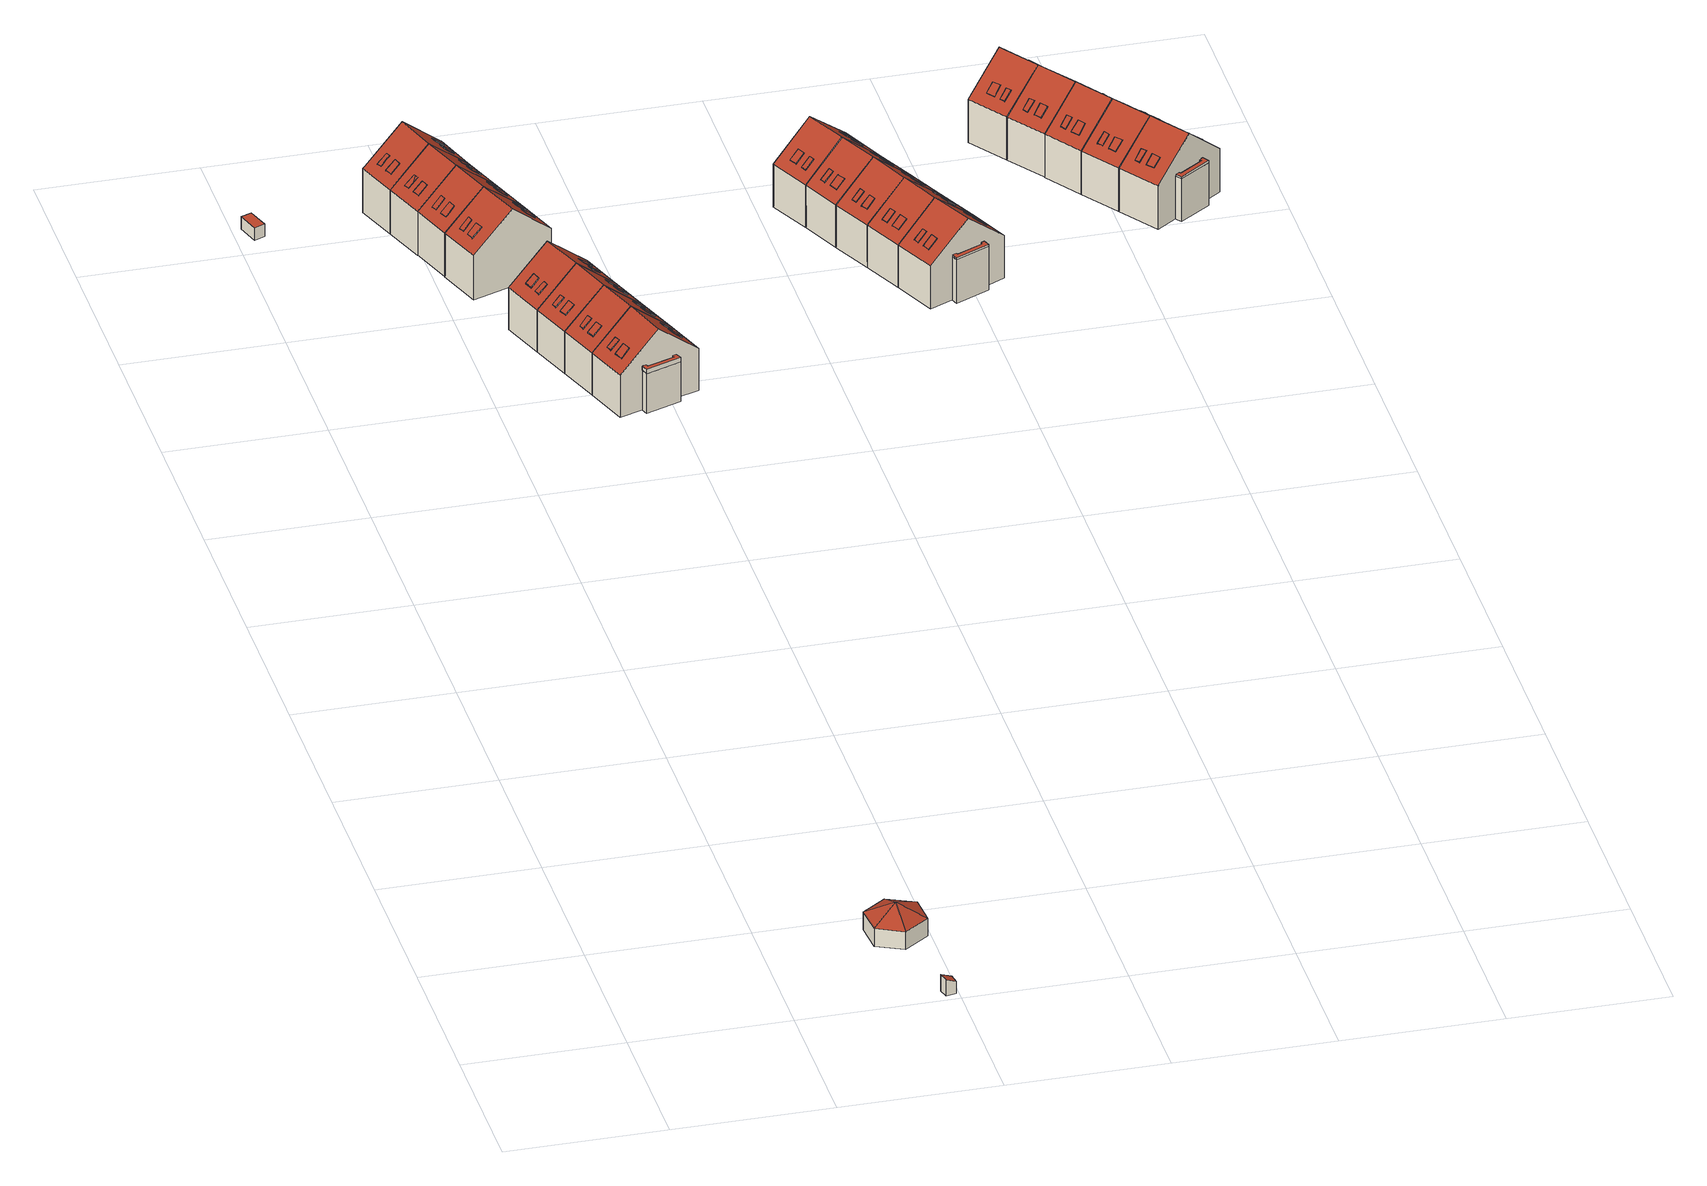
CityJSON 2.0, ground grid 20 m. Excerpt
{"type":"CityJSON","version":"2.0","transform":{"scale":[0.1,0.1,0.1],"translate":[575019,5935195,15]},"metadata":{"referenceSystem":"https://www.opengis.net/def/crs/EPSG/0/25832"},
"CityObjects":{
"building1":{"type":"Building","attributes":{"Grundfläche 2D":"1.853197","Grundhöhe NN":"16.236"},"geometry":[{"type":"Solid","lod":"3","boundaries":[[[[0,1,2,3]],[[4,5,3,2]],[[5,6,0,3]],[[6,7,1,0]],[[7,4,2,1]],[[7,6,5,4]]]],"semantics":{"surfaces":[{"type":"RoofSurface"},{"type":"WallSurface"},{"type":"GroundSurface"}],"values":[[0,1,1,1,1,2]]}}]},
"building2":{"type":"Building","attributes":{"Grundfläche 2D":"37.844449","Grundhöhe NN":"16.343"},"geometry":[{"type":"Solid","lod":"3","boundaries":[[[[8,9,10]],[[8,11,9]],[[8,10,12]],[[8,12,13]],[[8,13,14]],[[8,14,11]],[[15,16,10,9]],[[16,17,12,10]],[[17,18,13,12]],[[18,19,14,13]],[[19,20,11,14]],[[20,15,9,11]],[[15,20,19,18,17,16]]]],"semantics":{"surfaces":[{"type":"RoofSurface"},{"type":"WallSurface"},{"type":"GroundSurface"}],"values":[[0,0,0,0,0,0,1,1,1,1,1,1,2]]}}]},
"building3":{"type":"Building","attributes":{"Grundfläche 2D":"4.118614","Grundhöhe NN":"16.332"},"geometry":[{"type":"Solid","lod":"3","boundaries":[[[[21,22,23,24]],[[25,26,24,23]],[[26,27,21,24]],[[27,28,22,21]],[[28,25,23,22]],[[28,27,26,25]]]],"semantics":{"surfaces":[{"type":"RoofSurface"},{"type":"WallSurface"},{"type":"GroundSurface"}],"values":[[0,1,1,1,1,2]]}}]},
"building4":{"type":"Building","attributes":{"Grundfläche 2D":"62.076050","Grundhöhe NN":"16.134"},"children":["building4-1","building4-2","building4-3","building4-4"],"geometry":[{"type":"Solid","lod":"3","boundaries":[[[[29,30,31,32,33]],[[34,35,36,31,30,37]],[[29,33,38,39]],[[34,37,30,29,39,40]],[[35,34,40,41]],[[38,33,32,31,36,35,41,42]],[[41,40,39,38,42]]]],"semantics":{"surfaces":[{"type":"RoofSurface"},{"type":"WallSurface"},{"type":"GroundSurface"}],"values":[[0,0,1,1,1,1,2]]}}]},
"building4-1":{"type":"BuildingInstallation","parents":["building4"],"geometry":[{"type":"MultiSurface","lod":"3","boundaries":[[[43,44,45,46]],[[46,45,47,48]],[[43,46,48,49]],[[44,43,49,50]],[[45,44,50,47]]],"semantics":{"surfaces":[{"type":"RoofSurface"},{"type":"WallSurface"}],"values":[0,1,1,1,1]}}]},
"building4-2":{"type":"BuildingInstallation","parents":["building4"],"geometry":[{"type":"MultiSurface","lod":"3","boundaries":[[[51,52,53,54]],[[52,51,55,56]],[[54,53,57,58]],[[51,54,58,55]],[[53,52,56,57]]],"semantics":{"surfaces":[{"type":"RoofSurface"},{"type":"WallSurface"}],"values":[0,1,1,1,1]}}]},
"building4-3":{"type":"BuildingInstallation","parents":["building4"],"geometry":[{"type":"MultiSurface","lod":"3","boundaries":[[[59,60,61,62,63,64,65,66]],[[67,63,62,61,60,68,69]],[[70,68,60,59]],[[67,71,64,63]],[[71,72,73,70,59,66,65,64]]],"semantics":{"surfaces":[{"type":"RoofSurface"},{"type":"WallSurface"}],"values":[0,1,1,1,1]}}]},
"building4-4":{"type":"BuildingInstallation","parents":["building4"],"geometry":[{"type":"MultiSurface","lod":"3","boundaries":[[[74,75,76,77,78,79,80,81]],[[82,79,78,77,76,83,84,85]],[[86,87,83,76,75,74,81]],[[88,86,81,80]],[[82,88,80,79]]],"semantics":{"surfaces":[{"type":"RoofSurface"},{"type":"WallSurface"}],"values":[0,1,1,1,1]}}]},
"building5":{"type":"Building","attributes":{"Grundfläche 2D":"62.165040","Grundhöhe NN":"16.094"},"children":["building5-1","building5-2","building5-3","building5-4"],"geometry":[{"type":"Solid","lod":"3","boundaries":[[[[29,89,90,30]],[[90,91,92,34,30]],[[89,29,39,93]],[[94,92,91,90,89,93,95]],[[34,92,94,40]],[[29,30,34,40,39]],[[94,95,93,39,40]]]],"semantics":{"surfaces":[{"type":"RoofSurface"},{"type":"WallSurface"},{"type":"GroundSurface"}],"values":[[0,0,1,1,1,1,2]]}}]},
"building5-1":{"type":"BuildingInstallation","parents":["building5"],"geometry":[{"type":"MultiSurface","lod":"3","boundaries":[[[96,97,98,99]],[[99,98,100,101]],[[96,99,101,102]],[[97,96,102,103]],[[98,97,103,100]]],"semantics":{"surfaces":[{"type":"RoofSurface"},{"type":"WallSurface"}],"values":[0,1,1,1,1]}}]},
"building5-2":{"type":"BuildingInstallation","parents":["building5"],"geometry":[{"type":"MultiSurface","lod":"3","boundaries":[[[104,105,106,107]],[[106,105,108,109]],[[110,111,104,107]],[[109,110,107,106]],[[105,104,111,108]]],"semantics":{"surfaces":[{"type":"RoofSurface"},{"type":"WallSurface"}],"values":[0,1,1,1,1]}}]},
"building5-3":{"type":"BuildingInstallation","parents":["building5"],"geometry":[{"type":"MultiSurface","lod":"3","boundaries":[[[112,113,114,115]],[[115,114,116,117]],[[112,115,117,118]],[[113,112,118,119]],[[114,113,119,116]]],"semantics":{"surfaces":[{"type":"RoofSurface"},{"type":"WallSurface"}],"values":[0,1,1,1,1]}}]},
"building5-4":{"type":"BuildingInstallation","parents":["building5"],"geometry":[{"type":"MultiSurface","lod":"3","boundaries":[[[120,121,122,123]],[[123,122,124,125]],[[120,123,125,126]],[[121,120,126,127]],[[122,121,127,124]]],"semantics":{"surfaces":[{"type":"RoofSurface"},{"type":"WallSurface"}],"values":[0,1,1,1,1]}}]},
"building6":{"type":"Building","attributes":{"Grundfläche 2D":"61.918538","Grundhöhe NN":"16.164"},"children":["building6-1","building6-2","building6-3","building6-4"],"geometry":[{"type":"Solid","lod":"3","boundaries":[[[[89,128,129,90]],[[90,129,130,131,92,91]],[[128,89,132,133]],[[134,131,130,129,128,133,135]],[[92,131,134,136]],[[132,89,90,91,92,136,137]],[[136,134,135,133,132,137]]]],"semantics":{"surfaces":[{"type":"RoofSurface"},{"type":"WallSurface"},{"type":"GroundSurface"}],"values":[[0,0,1,1,1,1,2]]}}]},
"building6-1":{"type":"BuildingInstallation","parents":["building6"],"geometry":[{"type":"MultiSurface","lod":"3","boundaries":[[[138,139,140,141]],[[141,140,142,143]],[[138,141,143,144]],[[139,138,144,145]],[[140,139,145,142]]],"semantics":{"surfaces":[{"type":"RoofSurface"},{"type":"WallSurface"}],"values":[0,1,1,1,1]}}]},
"building6-2":{"type":"BuildingInstallation","parents":["building6"],"geometry":[{"type":"MultiSurface","lod":"3","boundaries":[[[146,147,148,149]],[[149,148,150,151]],[[151,152,146,149]],[[147,146,152,153]],[[153,150,148,147]]],"semantics":{"surfaces":[{"type":"RoofSurface"},{"type":"WallSurface"}],"values":[0,1,1,1,1]}}]},
"building6-3":{"type":"BuildingInstallation","parents":["building6"],"geometry":[{"type":"MultiSurface","lod":"3","boundaries":[[[154,155,156,157]],[[157,156,158,159]],[[154,157,159,160]],[[155,154,160,161]],[[156,155,161,158]]],"semantics":{"surfaces":[{"type":"RoofSurface"},{"type":"WallSurface"}],"values":[0,1,1,1,1]}}]},
"building6-4":{"type":"BuildingInstallation","parents":["building6"],"geometry":[{"type":"MultiSurface","lod":"3","boundaries":[[[162,163,164,165]],[[163,162,166,167]],[[164,163,167,168]],[[169,166,162,165]],[[168,169,165,164]]],"semantics":{"surfaces":[{"type":"RoofSurface"},{"type":"WallSurface"}],"values":[0,1,1,1,1]}}]},
"building7":{"type":"Building","attributes":{"Grundfläche 2D":"65.815052","Grundhöhe NN":"16.096"},"children":["building7-1","building7-2","building7-3","building7-4"],"geometry":[{"type":"Solid","lod":"3","boundaries":[[[[128,170,171,129]],[[129,171,172,131,130]],[[170,128,173,174]],[[172,171,170,174,175]],[[131,172,175,176]],[[176,177,173,128,129,130,131]],[[176,175,174,173,177]]]],"semantics":{"surfaces":[{"type":"RoofSurface"},{"type":"WallSurface"},{"type":"GroundSurface"}],"values":[[0,0,1,1,1,1,2]]}}]},
"building7-1":{"type":"BuildingInstallation","parents":["building7"],"geometry":[{"type":"MultiSurface","lod":"3","boundaries":[[[178,179,180,181]],[[182,183,181,180]],[[183,184,178,181]],[[179,178,184,185]],[[180,179,185,182]]],"semantics":{"surfaces":[{"type":"RoofSurface"},{"type":"WallSurface"}],"values":[0,1,1,1,1]}}]},
"building7-2":{"type":"BuildingInstallation","parents":["building7"],"geometry":[{"type":"MultiSurface","lod":"3","boundaries":[[[186,187,188,189]],[[189,188,190,191]],[[191,192,186,189]],[[187,186,192,193]],[[193,190,188,187]]],"semantics":{"surfaces":[{"type":"RoofSurface"},{"type":"WallSurface"}],"values":[0,1,1,1,1]}}]},
"building7-3":{"type":"BuildingInstallation","parents":["building7"],"geometry":[{"type":"MultiSurface","lod":"3","boundaries":[[[194,195,196,197]],[[196,195,198,199]],[[194,197,200,201]],[[197,196,199,200]],[[195,194,201,198]]],"semantics":{"surfaces":[{"type":"RoofSurface"},{"type":"WallSurface"}],"values":[0,1,1,1,1]}}]},
"building7-4":{"type":"BuildingInstallation","parents":["building7"],"geometry":[{"type":"MultiSurface","lod":"3","boundaries":[[[202,203,204,205]],[[205,204,206,207]],[[202,205,207,208]],[[203,202,208,209]],[[204,203,209,206]]],"semantics":{"surfaces":[{"type":"RoofSurface"},{"type":"WallSurface"}],"values":[0,1,1,1,1]}}]},
"building8":{"type":"Building","attributes":{"Grundfläche 2D":"64.835347","Grundhöhe NN":"15.819"},"children":["building8-1","building8-2","building8-3","building8-4"],"geometry":[{"type":"Solid","lod":"3","boundaries":[[[[210,211,212,213]],[[212,214,215,213]],[[211,210,216,217]],[[214,212,211,217,218]],[[215,214,218,219]],[[210,213,215,219,216]],[[218,217,216,219]]]],"semantics":{"surfaces":[{"type":"RoofSurface"},{"type":"WallSurface"},{"type":"GroundSurface"}],"values":[[0,0,1,1,1,1,2]]}}]},
"building8-1":{"type":"BuildingInstallation","parents":["building8"],"geometry":[{"type":"MultiSurface","lod":"3","boundaries":[[[220,221,222,223]],[[223,222,224,225]],[[220,223,225,226]],[[221,220,226,227]],[[222,221,227,224]]],"semantics":{"surfaces":[{"type":"RoofSurface"},{"type":"WallSurface"}],"values":[0,1,1,1,1]}}]},
"building8-2":{"type":"BuildingInstallation","parents":["building8"],"geometry":[{"type":"MultiSurface","lod":"3","boundaries":[[[228,229,230,231]],[[228,231,232,233]],[[231,230,234,232]],[[229,228,233,235]],[[230,229,235,234]]],"semantics":{"surfaces":[{"type":"RoofSurface"},{"type":"WallSurface"}],"values":[0,1,1,1,1]}}]},
"building8-3":{"type":"BuildingInstallation","parents":["building8"],"geometry":[{"type":"MultiSurface","lod":"3","boundaries":[[[236,237,238,239]],[[240,241,238,237]],[[239,238,241,242]],[[242,243,236,239]],[[236,243,240,237]]],"semantics":{"surfaces":[{"type":"RoofSurface"},{"type":"WallSurface"}],"values":[0,1,1,1,1]}}]},
"building8-4":{"type":"BuildingInstallation","parents":["building8"],"geometry":[{"type":"MultiSurface","lod":"3","boundaries":[[[244,245,246,247]],[[247,246,248,249]],[[244,247,249,250]],[[245,244,250,251]],[[246,245,251,248]]],"semantics":{"surfaces":[{"type":"RoofSurface"},{"type":"WallSurface"}],"values":[0,1,1,1,1]}}]},
"building9":{"type":"Building","attributes":{"Grundfläche 2D":"62.089258","Grundhöhe NN":"15.763"},"children":["building9-1","building9-2","building9-3","building9-4"],"geometry":[{"type":"Solid","lod":"3","boundaries":[[[[210,213,252,253]],[[252,213,215,254,255]],[[215,213,210,216,219]],[[254,215,219,256]],[[257,253,252,255,254,256,258]],[[210,253,257,216]],[[256,219,216,257,258]]]],"semantics":{"surfaces":[{"type":"RoofSurface"},{"type":"WallSurface"},{"type":"GroundSurface"}],"values":[[0,0,1,1,1,1,2]]}}]},
"building9-1":{"type":"BuildingInstallation","parents":["building9"],"geometry":[{"type":"MultiSurface","lod":"3","boundaries":[[[259,260,261,262]],[[262,261,263,264]],[[259,262,264,265]],[[260,259,265,266]],[[261,260,266,263]]],"semantics":{"surfaces":[{"type":"RoofSurface"},{"type":"WallSurface"}],"values":[0,1,1,1,1]}}]},
"building9-2":{"type":"BuildingInstallation","parents":["building9"],"geometry":[{"type":"MultiSurface","lod":"3","boundaries":[[[267,268,269,270]],[[270,269,271,272]],[[272,273,267,270]],[[268,267,273,274]],[[274,271,269,268]]],"semantics":{"surfaces":[{"type":"RoofSurface"},{"type":"WallSurface"}],"values":[0,1,1,1,1]}}]},
"building9-3":{"type":"BuildingInstallation","parents":["building9"],"geometry":[{"type":"MultiSurface","lod":"3","boundaries":[[[275,276,277,278]],[[278,277,279,280]],[[275,278,280,281]],[[276,275,281,282]],[[277,276,282,279]]],"semantics":{"surfaces":[{"type":"RoofSurface"},{"type":"WallSurface"}],"values":[0,1,1,1,1]}}]},
"building9-4":{"type":"BuildingInstallation","parents":["building9"],"geometry":[{"type":"MultiSurface","lod":"3","boundaries":[[[283,284,285,286]],[[286,285,287,288]],[[283,286,288,289]],[[284,283,289,290]],[[285,284,290,287]]],"semantics":{"surfaces":[{"type":"RoofSurface"},{"type":"WallSurface"}],"values":[0,1,1,1,1]}}]},
"building10":{"type":"Building","attributes":{"Grundfläche 2D":"61.901814","Grundhöhe NN":"15.770"},"children":["building10-1","building10-2","building10-3","building10-4"],"geometry":[{"type":"Solid","lod":"3","boundaries":[[[[291,253,252,292,293]],[[252,255,254,294,292]],[[256,254,255,252,253,257,258]],[[294,254,256,295]],[[296,291,293,292,294,295,297]],[[253,291,296,257]],[[295,256,258,257,296,297]]]],"semantics":{"surfaces":[{"type":"RoofSurface"},{"type":"WallSurface"},{"type":"GroundSurface"}],"values":[[0,0,1,1,1,1,2]]}}]},
"building10-1":{"type":"BuildingInstallation","parents":["building10"],"geometry":[{"type":"MultiSurface","lod":"3","boundaries":[[[298,299,300,301]],[[301,300,302,303]],[[298,301,303,304]],[[299,298,304,305]],[[300,299,305,302]]],"semantics":{"surfaces":[{"type":"RoofSurface"},{"type":"WallSurface"}],"values":[0,1,1,1,1]}}]},
"building10-2":{"type":"BuildingInstallation","parents":["building10"],"geometry":[{"type":"MultiSurface","lod":"3","boundaries":[[[306,307,308,309]],[[310,311,309,308]],[[311,312,306,309]],[[307,306,312,313]],[[308,307,313,310]]],"semantics":{"surfaces":[{"type":"RoofSurface"},{"type":"WallSurface"}],"values":[0,1,1,1,1]}}]},
"building10-3":{"type":"BuildingInstallation","parents":["building10"],"geometry":[{"type":"MultiSurface","lod":"3","boundaries":[[[314,315,316,317]],[[317,316,318,319]],[[314,317,319,320]],[[315,314,320,321]],[[316,315,321,318]]],"semantics":{"surfaces":[{"type":"RoofSurface"},{"type":"WallSurface"}],"values":[0,1,1,1,1]}}]},
"building10-4":{"type":"BuildingInstallation","parents":["building10"],"geometry":[{"type":"MultiSurface","lod":"3","boundaries":[[[322,323,324,325]],[[325,324,326,327]],[[322,325,327,328]],[[323,322,328,329]],[[324,323,329,326]]],"semantics":{"surfaces":[{"type":"RoofSurface"},{"type":"WallSurface"}],"values":[0,1,1,1,1]}}]},
"building11":{"type":"Building","attributes":{"Grundfläche 2D":"69.526481","Grundhöhe NN":"15.768"},"children":["building11-1","building11-2","building11-3","building11-4","building11-5"],"geometry":[{"type":"Solid","lod":"3","boundaries":[[[[330,331,291,292]],[[292,332,294,333,330]],[[334,335,336,337,338,339]],[[295,294,332,292,291,296,340]],[[333,294,295,341]],[[334,339,338,337,342,343,331,330,333,341,344]],[[291,331,343,296]],[[335,334,344,345]],[[336,335,345,346]],[[337,336,346,342]],[[346,345,344,341,295,340,296,343,342]]]],"semantics":{"surfaces":[{"type":"RoofSurface"},{"type":"WallSurface"},{"type":"GroundSurface"}],"values":[[0,0,0,1,1,1,1,1,1,1,2]]}}]},
"building11-1":{"type":"BuildingInstallation","parents":["building11"],"geometry":[{"type":"MultiSurface","lod":"3","boundaries":[[[347,348,349,350]],[[350,349,351,352]],[[347,350,352,353]],[[348,347,353,354]],[[349,348,354,351]]],"semantics":{"surfaces":[{"type":"RoofSurface"},{"type":"WallSurface"}],"values":[0,1,1,1,1]}}]},
"building11-2":{"type":"BuildingInstallation","parents":["building11"],"geometry":[{"type":"MultiSurface","lod":"3","boundaries":[[[355,356,357,358]],[[355,358,359,360]],[[361,359,358,357]],[[356,355,360,362]],[[362,361,357,356]]],"semantics":{"surfaces":[{"type":"RoofSurface"},{"type":"WallSurface"}],"values":[0,1,1,1,1]}}]},
"building11-3":{"type":"BuildingInstallation","parents":["building11"],"geometry":[{"type":"MultiSurface","lod":"3","boundaries":[[[363,364,365,366]],[[366,365,367,368]],[[368,369,363,366]],[[364,363,369,370]],[[370,367,365,364]]],"semantics":{"surfaces":[{"type":"RoofSurface"},{"type":"WallSurface"}],"values":[0,1,1,1,1]}}]},
"building11-4":{"type":"BuildingInstallation","parents":["building11"],"geometry":[{"type":"MultiSurface","lod":"3","boundaries":[[[371,372,373,374]],[[374,373,375,376]],[[371,374,376,377]],[[372,371,377,378]],[[373,372,378,375]]],"semantics":{"surfaces":[{"type":"RoofSurface"},{"type":"WallSurface"}],"values":[0,1,1,1,1]}}]},
"building11-5":{"type":"BuildingInstallation","parents":["building11"],"geometry":[{"type":"MultiSurface","lod":"3","boundaries":[[[379,380,381,382,383,384,385,386]],[[334,335,382,381]],[[335,336,383,382]],[[336,337,384,383]],[[338,385,384,337]],[[338,387,386,385]],[[387,388,379,386]],[[388,339,380,379]],[[334,381,380,339]]],"semantics":{"surfaces":[{"type":"RoofSurface"},{"type":"WallSurface"}],"values":[0,1,1,1,1,1,1,1,1]}}]},
"building12":{"type":"Building","attributes":{"Grundfläche 2D":"64.467116","Grundhöhe NN":"15.903"},"children":["building12-1","building12-2","building12-3","building12-4"],"geometry":[{"type":"Solid","lod":"3","boundaries":[[[[389,390,391,392]],[[391,393,394,392]],[[390,389,395,396]],[[393,391,390,396,397]],[[394,393,397,398]],[[389,392,394,398,395]],[[397,396,395,398]]]],"semantics":{"surfaces":[{"type":"RoofSurface"},{"type":"WallSurface"},{"type":"GroundSurface"}],"values":[[0,0,1,1,1,1,2]]}}]},
"building12-1":{"type":"BuildingInstallation","parents":["building12"],"geometry":[{"type":"MultiSurface","lod":"3","boundaries":[[[399,400,401,402]],[[402,401,403,404]],[[404,405,399,402]],[[400,399,405,406]],[[406,403,401,400]]],"semantics":{"surfaces":[{"type":"RoofSurface"},{"type":"WallSurface"}],"values":[0,1,1,1,1]}}]},
"building12-2":{"type":"BuildingInstallation","parents":["building12"],"geometry":[{"type":"MultiSurface","lod":"3","boundaries":[[[407,408,409,410]],[[410,409,411,412]],[[407,410,412,413]],[[408,407,413,414]],[[409,408,414,411]]],"semantics":{"surfaces":[{"type":"RoofSurface"},{"type":"WallSurface"}],"values":[0,1,1,1,1]}}]},
"building12-3":{"type":"BuildingInstallation","parents":["building12"],"geometry":[{"type":"MultiSurface","lod":"3","boundaries":[[[415,416,417,418]],[[419,420,418,417]],[[415,418,420,421]],[[421,422,416,415]],[[416,422,419,417]]],"semantics":{"surfaces":[{"type":"RoofSurface"},{"type":"WallSurface"}],"values":[0,1,1,1,1]}}]},
"building12-4":{"type":"BuildingInstallation","parents":["building12"],"geometry":[{"type":"MultiSurface","lod":"3","boundaries":[[[423,424,425,426]],[[423,426,427,428]],[[426,425,429,427]],[[424,423,428,430]],[[425,424,430,429]]],"semantics":{"surfaces":[{"type":"RoofSurface"},{"type":"WallSurface"}],"values":[0,1,1,1,1]}}]},
"building13":{"type":"Building","attributes":{"Grundfläche 2D":"61.645305","Grundhöhe NN":"15.905"},"children":["building13-1","building13-2","building13-3","building13-4"],"geometry":[{"type":"Solid","lod":"3","boundaries":[[[[392,431,394,432,433]],[[433,434,435,389,392]],[[432,394,398,436]],[[435,434,433,432,436,437]],[[389,435,437,395]],[[394,431,392,389,395,398]],[[437,436,398,395]]]],"semantics":{"surfaces":[{"type":"RoofSurface"},{"type":"WallSurface"},{"type":"GroundSurface"}],"values":[[0,0,1,1,1,1,2]]}}]},
"building13-1":{"type":"BuildingInstallation","parents":["building13"],"geometry":[{"type":"MultiSurface","lod":"3","boundaries":[[[438,439,440,441]],[[441,440,442,443]],[[438,441,443,444]],[[439,438,444,445]],[[440,439,445,442]]],"semantics":{"surfaces":[{"type":"RoofSurface"},{"type":"WallSurface"}],"values":[0,1,1,1,1]}}]},
"building13-2":{"type":"BuildingInstallation","parents":["building13"],"geometry":[{"type":"MultiSurface","lod":"3","boundaries":[[[446,447,448,449,450,451]],[[452,453,447,446]],[[454,455,456,451,450,449]],[[456,452,446,451]],[[447,453,454,449,448]]],"semantics":{"surfaces":[{"type":"RoofSurface"},{"type":"WallSurface"}],"values":[0,1,1,1,1]}}]},
"building13-3":{"type":"BuildingInstallation","parents":["building13"],"geometry":[{"type":"MultiSurface","lod":"3","boundaries":[[[457,458,459,460]],[[461,462,457,460]],[[458,457,462,463]],[[463,464,459,458]],[[460,459,464,461]]],"semantics":{"surfaces":[{"type":"RoofSurface"},{"type":"WallSurface"}],"values":[0,1,1,1,1]}}]},
"building13-4":{"type":"BuildingInstallation","parents":["building13"],"geometry":[{"type":"MultiSurface","lod":"3","boundaries":[[[465,466,467,468]],[[465,469,470,466]],[[471,469,465,468]],[[468,467,472,471]],[[470,472,467,466]]],"semantics":{"surfaces":[{"type":"RoofSurface"},{"type":"WallSurface"}],"values":[0,1,1,1,1]}}]},
"building14":{"type":"Building","attributes":{"Grundfläche 2D":"62.069636","Grundhöhe NN":"15.922"},"children":["building14-1","building14-2","building14-3","building14-4"],"geometry":[{"type":"Solid","lod":"3","boundaries":[[[[432,473,474,433]],[[474,475,435,433]],[[473,432,436,476]],[[475,474,473,476,477]],[[435,475,477,437]],[[432,433,435,437,436]],[[477,476,436,437]]]],"semantics":{"surfaces":[{"type":"RoofSurface"},{"type":"WallSurface"},{"type":"GroundSurface"}],"values":[[0,0,1,1,1,1,2]]}}]},
"building14-1":{"type":"BuildingInstallation","parents":["building14"],"geometry":[{"type":"MultiSurface","lod":"3","boundaries":[[[478,479,480,481]],[[481,480,482,483]],[[478,481,483,484]],[[479,478,484,485]],[[480,479,485,482]]],"semantics":{"surfaces":[{"type":"RoofSurface"},{"type":"WallSurface"}],"values":[0,1,1,1,1]}}]},
"building14-2":{"type":"BuildingInstallation","parents":["building14"],"geometry":[{"type":"MultiSurface","lod":"3","boundaries":[[[486,487,488,489]],[[490,491,489,488]],[[486,489,491,492]],[[492,493,487,486]],[[488,487,493,490]]],"semantics":{"surfaces":[{"type":"RoofSurface"},{"type":"WallSurface"}],"values":[0,1,1,1,1]}}]},
"building14-3":{"type":"BuildingInstallation","parents":["building14"],"geometry":[{"type":"MultiSurface","lod":"3","boundaries":[[[494,495,496,497]],[[497,496,498,499]],[[494,497,499,500]],[[495,494,500,501]],[[496,495,501,498]]],"semantics":{"surfaces":[{"type":"RoofSurface"},{"type":"WallSurface"}],"values":[0,1,1,1,1]}}]},
"building14-4":{"type":"BuildingInstallation","parents":["building14"],"geometry":[{"type":"MultiSurface","lod":"3","boundaries":[[[502,503,504,505]],[[505,504,506,507]],[[502,505,507,508]],[[503,502,508,509]],[[504,503,509,506]]],"semantics":{"surfaces":[{"type":"RoofSurface"},{"type":"WallSurface"}],"values":[0,1,1,1,1]}}]},
"building15":{"type":"Building","attributes":{"Grundfläche 2D":"61.940943","Grundhöhe NN":"15.928"},"children":["building15-1","building15-2","building15-3","building15-4"],"geometry":[{"type":"Solid","lod":"3","boundaries":[[[[510,475,511,474,512,513]],[[512,474,473,514,515]],[[473,474,511,475,477,476]],[[514,473,476,516]],[[517,510,513,512,515,514,516,518]],[[475,510,517,477]],[[516,476,477,517,518]]]],"semantics":{"surfaces":[{"type":"RoofSurface"},{"type":"WallSurface"},{"type":"GroundSurface"}],"values":[[0,0,1,1,1,1,2]]}}]},
"building15-1":{"type":"BuildingInstallation","parents":["building15"],"geometry":[{"type":"MultiSurface","lod":"3","boundaries":[[[519,520,521,522]],[[522,521,523,524]],[[519,522,524,525]],[[520,519,525,526]],[[521,520,526,523]]],"semantics":{"surfaces":[{"type":"RoofSurface"},{"type":"WallSurface"}],"values":[0,1,1,1,1]}}]},
"building15-2":{"type":"BuildingInstallation","parents":["building15"],"geometry":[{"type":"MultiSurface","lod":"3","boundaries":[[[527,528,529,530]],[[530,529,531,532]],[[527,530,532,533]],[[528,527,533,534]],[[529,528,534,531]]],"semantics":{"surfaces":[{"type":"RoofSurface"},{"type":"WallSurface"}],"values":[0,1,1,1,1]}}]},
"building15-3":{"type":"BuildingInstallation","parents":["building15"],"geometry":[{"type":"MultiSurface","lod":"3","boundaries":[[[535,536,537,538,539,540,541]],[[542,543,536,535,541,544]],[[537,536,543,545]],[[546,547,540,539,538,537,545,548]],[[541,540,547,544]]],"semantics":{"surfaces":[{"type":"RoofSurface"},{"type":"WallSurface"}],"values":[0,1,1,1,1]}}]},
"building15-4":{"type":"BuildingInstallation","parents":["building15"],"geometry":[{"type":"MultiSurface","lod":"3","boundaries":[[[549,550,551,552]],[[550,549,553,554]],[[552,551,555,556]],[[549,552,556,553]],[[551,550,554,555]]],"semantics":{"surfaces":[{"type":"RoofSurface"},{"type":"WallSurface"}],"values":[0,1,1,1,1]}}]},
"building16":{"type":"Building","attributes":{"Grundfläche 2D":"70.113065","Grundhöhe NN":"15.868"},"children":["building16-1","building16-2","building16-3","building16-4","building16-5"],"geometry":[{"type":"Solid","lod":"3","boundaries":[[[[557,558,512,515,514]],[[558,559,510,512]],[[560,561,562,563,564,565]],[[557,514,516,566]],[[563,562,561,560,567,568,559,558,557,566,569]],[[510,559,568,517]],[[514,515,512,510,517,518,516]],[[564,563,569,570]],[[565,564,570,571]],[[560,565,571,567]],[[516,518,517,568,567,571,570,569,566]]]],"semantics":{"surfaces":[{"type":"RoofSurface"},{"type":"WallSurface"},{"type":"GroundSurface"}],"values":[[0,0,0,1,1,1,1,1,1,1,2]]}}]},
"building16-1":{"type":"BuildingInstallation","parents":["building16"],"geometry":[{"type":"MultiSurface","lod":"3","boundaries":[[[572,573,574,575]],[[572,575,576,577]],[[575,574,578,576]],[[573,572,577,579]],[[574,573,579,578]]],"semantics":{"surfaces":[{"type":"RoofSurface"},{"type":"WallSurface"}],"values":[0,1,1,1,1]}}]},
"building16-2":{"type":"BuildingInstallation","parents":["building16"],"geometry":[{"type":"MultiSurface","lod":"3","boundaries":[[[580,581,582,583]],[[583,582,584,585]],[[585,586,580,583]],[[581,580,586,587]],[[587,584,582,581]]],"semantics":{"surfaces":[{"type":"RoofSurface"},{"type":"WallSurface"}],"values":[0,1,1,1,1]}}]},
"building16-3":{"type":"BuildingInstallation","parents":["building16"],"geometry":[{"type":"MultiSurface","lod":"3","boundaries":[[[588,589,590,591]],[[591,590,592,593]],[[588,591,593,594]],[[589,588,594,595]],[[590,589,595,592]]],"semantics":{"surfaces":[{"type":"RoofSurface"},{"type":"WallSurface"}],"values":[0,1,1,1,1]}}]},
"building16-4":{"type":"BuildingInstallation","parents":["building16"],"geometry":[{"type":"MultiSurface","lod":"3","boundaries":[[[596,597,598,599]],[[599,598,600,601]],[[602,603,597,596]],[[596,599,601,602]],[[603,600,598,597]]],"semantics":{"surfaces":[{"type":"RoofSurface"},{"type":"WallSurface"}],"values":[0,1,1,1,1]}}]},
"building16-5":{"type":"BuildingInstallation","parents":["building16"],"geometry":[{"type":"MultiSurface","lod":"3","boundaries":[[[604,605,606,607,608,609,610,611]],[[563,564,608,607]],[[564,565,609,608]],[[565,560,610,609]],[[561,611,610,560]],[[561,612,604,611]],[[612,613,605,604]],[[613,562,606,605]],[[563,607,606,562]]],"semantics":{"surfaces":[{"type":"RoofSurface"},{"type":"WallSurface"}],"values":[0,1,1,1,1,1,1,1,1]}}]},
"building17":{"type":"Building","attributes":{"Grundfläche 2D":"64.622534","Grundhöhe NN":"16.130"},"children":["building17-1","building17-2","building17-3","building17-4"],"geometry":[{"type":"Solid","lod":"3","boundaries":[[[[614,615,616,617]],[[616,618,619,617]],[[615,614,620,621]],[[618,616,615,621,622]],[[619,618,622,623]],[[614,617,619,623,620]],[[622,621,620,623]]]],"semantics":{"surfaces":[{"type":"RoofSurface"},{"type":"WallSurface"},{"type":"GroundSurface"}],"values":[[0,0,1,1,1,1,2]]}}]},
"building17-1":{"type":"BuildingInstallation","parents":["building17"],"geometry":[{"type":"MultiSurface","lod":"3","boundaries":[[[624,625,626,627]],[[625,624,628,629]],[[627,626,630,631]],[[624,627,631,628]],[[626,625,629,630]]],"semantics":{"surfaces":[{"type":"RoofSurface"},{"type":"WallSurface"}],"values":[0,1,1,1,1]}}]},
"building17-2":{"type":"BuildingInstallation","parents":["building17"],"geometry":[{"type":"MultiSurface","lod":"3","boundaries":[[[632,633,634,635]],[[635,634,636,637]],[[632,635,637,638]],[[633,632,638,639]],[[634,633,639,636]]],"semantics":{"surfaces":[{"type":"RoofSurface"},{"type":"WallSurface"}],"values":[0,1,1,1,1]}}]},
"building17-3":{"type":"BuildingInstallation","parents":["building17"],"geometry":[{"type":"MultiSurface","lod":"3","boundaries":[[[640,641,642,643]],[[643,642,644,645]],[[645,646,640,643]],[[641,640,646,647]],[[647,644,642,641]]],"semantics":{"surfaces":[{"type":"RoofSurface"},{"type":"WallSurface"}],"values":[0,1,1,1,1]}}]},
"building17-4":{"type":"BuildingInstallation","parents":["building17"],"geometry":[{"type":"MultiSurface","lod":"3","boundaries":[[[648,649,650,651]],[[649,648,652,653]],[[651,650,654,655]],[[655,652,648,651]],[[653,654,650,649]]],"semantics":{"surfaces":[{"type":"RoofSurface"},{"type":"WallSurface"}],"values":[0,1,1,1,1]}}]},
"building18":{"type":"Building","attributes":{"Grundfläche 2D":"62.399487","Grundhöhe NN":"16.082"},"children":["building18-1","building18-2","building18-3","building18-4"],"geometry":[{"type":"Solid","lod":"3","boundaries":[[[[619,656,657,617]],[[657,658,614,617]],[[656,619,623,659]],[[658,657,656,659,660]],[[614,658,660,620]],[[619,617,614,620,623]],[[660,659,623,620]]]],"semantics":{"surfaces":[{"type":"RoofSurface"},{"type":"WallSurface"},{"type":"GroundSurface"}],"values":[[0,0,1,1,1,1,2]]}}]},
"building18-1":{"type":"BuildingInstallation","parents":["building18"],"geometry":[{"type":"MultiSurface","lod":"3","boundaries":[[[661,662,663,664]],[[664,663,665,666]],[[661,664,666,667]],[[662,661,667,668]],[[663,662,668,665]]],"semantics":{"surfaces":[{"type":"RoofSurface"},{"type":"WallSurface"}],"values":[0,1,1,1,1]}}]},
"building18-2":{"type":"BuildingInstallation","parents":["building18"],"geometry":[{"type":"MultiSurface","lod":"3","boundaries":[[[669,670,671,672]],[[673,674,669,672]],[[672,671,675,673]],[[674,676,670,669]],[[671,670,676,675]]],"semantics":{"surfaces":[{"type":"RoofSurface"},{"type":"WallSurface"}],"values":[0,1,1,1,1]}}]},
"building18-3":{"type":"BuildingInstallation","parents":["building18"],"geometry":[{"type":"MultiSurface","lod":"3","boundaries":[[[677,678,679,680]],[[680,679,681,682]],[[677,680,682,683]],[[678,677,683,684]],[[679,678,684,681]]],"semantics":{"surfaces":[{"type":"RoofSurface"},{"type":"WallSurface"}],"values":[0,1,1,1,1]}}]},
"building18-4":{"type":"BuildingInstallation","parents":["building18"],"geometry":[{"type":"MultiSurface","lod":"3","boundaries":[[[685,686,687,688]],[[688,687,689,690]],[[685,688,690,691]],[[686,685,691,692]],[[687,686,692,689]]],"semantics":{"surfaces":[{"type":"RoofSurface"},{"type":"WallSurface"}],"values":[0,1,1,1,1]}}]},
"building19":{"type":"Building","attributes":{"Grundfläche 2D":"62.341534","Grundhöhe NN":"16.000"},"children":["building19-1","building19-2","building19-3","building19-4"],"geometry":[{"type":"Solid","lod":"3","boundaries":[[[[656,693,694,657]],[[694,695,696,658,657]],[[693,656,697,698]],[[699,696,695,694,693,698,700]],[[658,696,699,701]],[[656,657,658,701,697]],[[699,700,698,697,701]]]],"semantics":{"surfaces":[{"type":"RoofSurface"},{"type":"WallSurface"},{"type":"GroundSurface"}],"values":[[0,0,1,1,1,1,2]]}}]},
"building19-1":{"type":"BuildingInstallation","parents":["building19"],"geometry":[{"type":"MultiSurface","lod":"3","boundaries":[[[702,703,704,705]],[[705,704,706,707]],[[702,705,707,708]],[[703,702,708,709]],[[704,703,709,706]]],"semantics":{"surfaces":[{"type":"RoofSurface"},{"type":"WallSurface"}],"values":[0,1,1,1,1]}}]},
"building19-2":{"type":"BuildingInstallation","parents":["building19"],"geometry":[{"type":"MultiSurface","lod":"3","boundaries":[[[710,711,712,713]],[[713,712,714,715]],[[710,713,715,716]],[[711,710,716,717]],[[712,711,717,714]]],"semantics":{"surfaces":[{"type":"RoofSurface"},{"type":"WallSurface"}],"values":[0,1,1,1,1]}}]},
"building19-3":{"type":"BuildingInstallation","parents":["building19"],"geometry":[{"type":"MultiSurface","lod":"3","boundaries":[[[718,719,720,721]],[[722,723,721,720]],[[723,724,718,721]],[[719,718,724,725]],[[720,719,725,722]]],"semantics":{"surfaces":[{"type":"RoofSurface"},{"type":"WallSurface"}],"values":[0,1,1,1,1]}}]},
"building19-4":{"type":"BuildingInstallation","parents":["building19"],"geometry":[{"type":"MultiSurface","lod":"3","boundaries":[[[726,727,728,729]],[[729,728,730,731]],[[726,729,731,732]],[[727,726,732,733]],[[728,727,733,730]]],"semantics":{"surfaces":[{"type":"RoofSurface"},{"type":"WallSurface"}],"values":[0,1,1,1,1]}}]},
"building20":{"type":"Building","attributes":{"Grundfläche 2D":"62.176486","Grundhöhe NN":"15.983"},"children":["building20-1","building20-2","building20-3","building20-4"],"geometry":[{"type":"Solid","lod":"3","boundaries":[[[[693,734,735,694]],[[694,735,736,696,695]],[[734,693,698,737]],[[736,735,734,737,738]],[[696,736,738,699]],[[699,700,698,693,694,695,696]],[[699,738,737,698,700]]]],"semantics":{"surfaces":[{"type":"RoofSurface"},{"type":"WallSurface"},{"type":"GroundSurface"}],"values":[[0,0,1,1,1,1,2]]}}]},
"building20-1":{"type":"BuildingInstallation","parents":["building20"],"geometry":[{"type":"MultiSurface","lod":"3","boundaries":[[[739,740,741,742]],[[740,739,743,744]],[[741,740,744,745]],[[739,742,746,743]],[[742,741,745,746]]],"semantics":{"surfaces":[{"type":"RoofSurface"},{"type":"WallSurface"}],"values":[0,1,1,1,1]}}]},
"building20-2":{"type":"BuildingInstallation","parents":["building20"],"geometry":[{"type":"MultiSurface","lod":"3","boundaries":[[[747,748,749,750]],[[750,749,751,752]],[[747,750,752,753]],[[748,747,753,754]],[[749,748,754,751]]],"semantics":{"surfaces":[{"type":"RoofSurface"},{"type":"WallSurface"}],"values":[0,1,1,1,1]}}]},
"building20-3":{"type":"BuildingInstallation","parents":["building20"],"geometry":[{"type":"MultiSurface","lod":"3","boundaries":[[[755,756,757,758]],[[759,760,755,758]],[[758,757,761,759]],[[756,755,760,762]],[[762,761,757,756]]],"semantics":{"surfaces":[{"type":"RoofSurface"},{"type":"WallSurface"}],"values":[0,1,1,1,1]}}]},
"building20-4":{"type":"BuildingInstallation","parents":["building20"],"geometry":[{"type":"MultiSurface","lod":"3","boundaries":[[[763,764,765,766]],[[766,765,767,768]],[[763,766,768,769]],[[764,763,769,770]],[[765,764,770,767]]],"semantics":{"surfaces":[{"type":"RoofSurface"},{"type":"WallSurface"}],"values":[0,1,1,1,1]}}]},
"building21":{"type":"Building","attributes":{"Grundfläche 2D":"70.273575","Grundhöhe NN":"16.025"},"children":["building21-1","building21-2","building21-3","building21-4","building21-5"],"geometry":[{"type":"Solid","lod":"3","boundaries":[[[[734,771,772,735]],[[773,774,775,736,735,772]],[[776,777,778,779,780,781]],[[771,734,737,782]],[[779,778,777,776,783,784,775,774,773,772,771,782,785]],[[736,775,784,738]],[[734,735,736,738,737]],[[780,779,785,786]],[[781,780,786,787]],[[776,781,787,783]],[[784,783,787,786,785,782,737,738]]]],"semantics":{"surfaces":[{"type":"RoofSurface"},{"type":"WallSurface"},{"type":"GroundSurface"}],"values":[[0,0,0,1,1,1,1,1,1,1,2]]}}]},
"building21-1":{"type":"BuildingInstallation","parents":["building21"],"geometry":[{"type":"MultiSurface","lod":"3","boundaries":[[[788,789,790,791]],[[791,790,792,793]],[[788,791,793,794]],[[789,788,794,795]],[[790,789,795,792]]],"semantics":{"surfaces":[{"type":"RoofSurface"},{"type":"WallSurface"}],"values":[0,1,1,1,1]}}]},
"building21-2":{"type":"BuildingInstallation","parents":["building21"],"geometry":[{"type":"MultiSurface","lod":"3","boundaries":[[[796,797,798,799]],[[799,798,800,801]],[[796,799,801,802]],[[797,796,802,803]],[[798,797,803,800]]],"semantics":{"surfaces":[{"type":"RoofSurface"},{"type":"WallSurface"}],"values":[0,1,1,1,1]}}]},
"building21-3":{"type":"BuildingInstallation","parents":["building21"],"geometry":[{"type":"MultiSurface","lod":"3","boundaries":[[[804,805,806,807]],[[807,806,808,809]],[[809,810,804,807]],[[805,804,810,811]],[[811,808,806,805]]],"semantics":{"surfaces":[{"type":"RoofSurface"},{"type":"WallSurface"}],"values":[0,1,1,1,1]}}]},
"building21-4":{"type":"BuildingInstallation","parents":["building21"],"geometry":[{"type":"MultiSurface","lod":"3","boundaries":[[[812,813,814,815]],[[815,814,816,817]],[[817,818,812,815]],[[813,812,818,819]],[[819,816,814,813]]],"semantics":{"surfaces":[{"type":"RoofSurface"},{"type":"WallSurface"}],"values":[0,1,1,1,1]}}]},
"building21-5":{"type":"BuildingInstallation","parents":["building21"],"geometry":[{"type":"MultiSurface","lod":"3","boundaries":[[[820,821,822,823,824,825,826,827]],[[777,822,821,776]],[[828,829,824,823]],[[779,826,825,778]],[[777,828,823,822]],[[829,778,825,824]],[[779,780,827,826]],[[780,781,820,827]],[[781,776,821,820]]],"semantics":{"surfaces":[{"type":"RoofSurface"},{"type":"WallSurface"}],"values":[0,1,1,1,1,1,1,1,1]}}]}
},
"vertices":[
[393,18,28],[379,15,34],[382,2,34],[395,5,28],[382,2,12],[395,5,12],[393,18,12],[379,15,12],
[360,151,55],[356,189,37],[325,167,37],[391,173,37],[328,128,37],[362,112,37],[394,135,37],[356,189,13],[325,167,13],[328,128,13],[362,112,13],[394,135,13],[391,173,13],
[32,1826,30],[23,1854,30],[10,1849,30],[19,1821,30],[10,1849,13],[19,1821,13],[32,1826,13],[23,1854,13],
[175,1799,71],[226,1817,116],[208,1871,116],[159,1854,73],[156,1853,71],[277,1835,71],[259,1889,71],[257,1888,73],[275,1834,73],[156,1853,11],[175,1799,11],[277,1835,11],[259,1889,11],[257,1888,11],
[181,1817,81],[192,1821,91],[189,1831,91],[177,1827,81],[189,1831,90],[177,1827,80],[181,1817,80],[192,1821,90],
[253,1871,81],[242,1867,91],[245,1860,91],[256,1864,81],[253,1871,80],[242,1867,90],[245,1860,90],[256,1864,80],
[185,1841,91],[183,1847,91],[176,1845,85],[174,1844,84],[171,1843,81],[174,1837,81],[182,1840,89],[184,1840,90],[171,1843,80],[183,1847,90],[174,1844,83],[185,1841,90],[174,1837,80],[182,1840,88],[184,1840,89],
[248,1850,91],[249,1849,91],[252,1840,91],[260,1843,83],[262,1843,82],[263,1844,81],[259,1856,81],[248,1852,91],[263,1844,80],[252,1840,90],[260,1843,82],[262,1843,81],[248,1852,90],[248,1850,90],[259,1856,80],
[194,1745,71],[245,1763,116],[294,1780,73],[296,1781,71],[194,1745,11],[296,1781,11],[294,1780,11],
[193,1782,81],[205,1786,91],[202,1793,91],[190,1789,81],[202,1793,90],[190,1789,80],[193,1782,80],[205,1786,90],
[272,1818,81],[261,1814,91],[263,1806,91],[275,1810,81],[261,1814,90],[263,1806,90],[275,1810,80],[272,1818,80],
[200,1763,81],[211,1767,91],[208,1777,91],[196,1773,81],[208,1777,90],[196,1773,80],[200,1763,80],[211,1767,90],
[278,1802,81],[266,1798,91],[270,1787,91],[282,1791,81],[270,1787,90],[282,1791,80],[278,1802,80],[266,1798,90],
[213,1691,71],[264,1709,116],[313,1727,73],[315,1727,71],[194,1745,12],[213,1691,12],[315,1727,12],[313,1727,12],[296,1781,12],[294,1780,12],
[219,1709,81],[230,1713,92],[227,1723,92],[215,1719,81],[227,1723,91],[215,1719,80],[219,1709,80],[230,1713,91],
[212,1728,81],[223,1732,92],[221,1739,92],[209,1735,81],[221,1739,91],[209,1735,80],[212,1728,80],[223,1732,91],
[297,1748,81],[285,1744,91],[289,1733,91],[300,1737,81],[289,1733,90],[300,1737,80],[297,1748,80],[285,1744,90],
[291,1763,81],[280,1759,91],[282,1752,91],[294,1756,81],[291,1763,80],[280,1759,90],[282,1752,90],[294,1756,80],
[233,1634,71],[284,1652,116],[335,1670,71],[213,1691,11],[233,1634,11],[335,1670,11],[315,1727,11],[313,1727,11],
[237,1656,81],[249,1660,92],[245,1670,92],[234,1666,81],[245,1670,91],[234,1666,80],[237,1656,80],[249,1660,91],
[310,1710,81],[298,1706,91],[301,1698,91],[313,1702,81],[301,1698,90],[313,1702,80],[310,1710,80],[298,1706,90],
[316,1694,81],[304,1690,91],[308,1679,91],[319,1683,81],[304,1690,90],[308,1679,90],[319,1683,80],[316,1694,80],
[231,1674,81],[242,1678,92],[240,1685,92],[228,1681,81],[240,1685,91],[228,1681,80],[231,1674,80],[242,1678,91],
[379,1545,65],[360,1601,65],[308,1583,110],[328,1527,110],[257,1565,65],[277,1509,65],[379,1545,8],[360,1601,8],[257,1565,8],[277,1509,8],
[361,1561,76],[350,1557,85],[353,1550,85],[364,1554,76],[353,1550,84],[364,1554,75],[361,1561,75],[350,1557,84],
[355,1580,76],[343,1576,85],[347,1566,85],[358,1570,76],[358,1570,75],[355,1580,75],[347,1566,84],[343,1576,84],
[283,1525,76],[294,1529,85],[292,1536,85],[281,1533,76],[294,1529,84],[292,1536,84],[281,1533,75],[283,1525,75],
[274,1552,76],[278,1541,76],[288,1545,85],[285,1556,85],[288,1545,84],[285,1556,84],[274,1552,75],[278,1541,75],
[347,1472,110],[398,1490,65],[296,1455,65],[298,1455,67],[296,1455,8],[398,1490,8],[298,1455,8],
[379,1511,75],[368,1507,85],[372,1497,85],[383,1501,75],[372,1497,84],[383,1501,74],[379,1511,74],[368,1507,84],
[295,1492,76],[306,1496,85],[303,1503,85],[293,1499,76],[303,1503,84],[293,1499,75],[295,1492,75],[306,1496,84],
[373,1527,75],[362,1523,85],[365,1516,85],[376,1520,75],[365,1516,84],[376,1520,74],[373,1527,74],[362,1523,84],
[302,1473,76],[313,1476,86],[309,1487,86],[298,1483,76],[309,1487,84],[298,1483,75],[302,1473,75],[313,1476,85],
[417,1437,65],[366,1419,110],[415,1436,67],[315,1401,65],[315,1401,8],[417,1437,8],[415,1436,8],
[398,1457,75],[387,1454,85],[391,1443,85],[402,1447,75],[391,1443,84],[402,1447,74],[398,1457,74],[387,1454,84],
[321,1419,76],[332,1423,86],[328,1433,86],[317,1429,76],[328,1433,85],[317,1429,75],[321,1419,75],[332,1423,85],
[392,1473,75],[381,1469,85],[384,1462,85],[395,1466,75],[384,1462,84],[395,1466,74],[392,1473,74],[381,1469,84],
[314,1438,76],[325,1442,86],[322,1449,86],[312,1445,76],[322,1449,85],[312,1445,75],[314,1438,75],[325,1442,85],
[385,1362,110],[437,1380,65],[317,1401,67],[334,1344,65],[363,1354,62],[366,1345,62],[411,1361,62],[407,1370,62],[402,1368,62],[368,1356,62],[317,1401,8],[334,1344,8],[407,1370,8],[437,1380,8],[363,1354,8],[366,1345,8],[411,1361,8],
[417,1404,75],[406,1400,85],[410,1389,85],[421,1393,75],[410,1389,84],[421,1393,74],[417,1404,74],[406,1400,84],
[333,1384,76],[344,1388,86],[341,1395,86],[331,1392,76],[331,1392,75],[333,1384,75],[341,1395,85],[344,1388,85],
[341,1363,76],[351,1367,86],[347,1379,86],[336,1375,76],[347,1379,85],[336,1375,75],[341,1363,75],[351,1367,85],
[411,1419,75],[400,1415,85],[403,1408,85],[414,1412,75],[403,1408,84],[414,1412,74],[411,1419,74],[400,1415,84],
[369,1352,68],[368,1356,68],[363,1354,68],[366,1345,68],[411,1361,68],[407,1370,68],[402,1368,68],[404,1364,68],[404,1364,62],[369,1352,62],
[744,1742,67],[720,1797,67],[670,1774,111],[695,1720,111],[621,1751,67],[646,1697,67],[744,1742,9],[720,1797,9],[621,1751,9],[646,1697,9],
[725,1757,78],[714,1752,87],[718,1745,87],[728,1749,78],[718,1745,86],[728,1749,77],[725,1757,77],[714,1752,86],
[638,1740,77],[643,1730,77],[654,1735,87],[649,1745,87],[654,1735,86],[649,1745,86],[638,1740,76],[643,1730,76],
[647,1721,77],[650,1714,77],[661,1719,87],[658,1726,87],[661,1719,86],[658,1726,86],[647,1721,76],[650,1714,76],
[716,1776,78],[705,1771,87],[711,1760,87],[721,1765,78],[721,1765,77],[716,1776,77],[711,1760,86],[705,1771,86],
[648,1698,69],[669,1646,67],[719,1668,111],[766,1690,69],[768,1691,67],[669,1646,9],[768,1691,9],
[747,1709,77],[736,1704,87],[741,1693,87],[752,1698,77],[741,1693,86],[752,1698,76],[747,1709,76],[736,1704,86],
[669,1674,77],[674,1663,77],[676,1664,79],[685,1668,87],[680,1677,87],[680,1679,87],[669,1674,76],[674,1663,76],[685,1668,86],[680,1677,86],[680,1679,86],
[673,1694,87],[662,1689,77],[665,1682,77],[676,1687,87],[676,1687,86],[673,1694,86],[662,1689,76],[665,1682,76],
[740,1725,77],[729,1720,87],[732,1712,87],[743,1717,77],[740,1725,76],[729,1720,86],[743,1717,76],[732,1712,86],
[693,1594,67],[743,1616,111],[792,1639,67],[693,1594,9],[792,1639,9],
[693,1621,77],[698,1612,77],[708,1617,87],[704,1626,87],[708,1617,86],[704,1626,86],[693,1621,76],[698,1612,76],
[686,1637,77],[689,1630,77],[700,1635,87],[697,1642,87],[700,1635,86],[697,1642,86],[686,1637,76],[689,1630,76],
[764,1672,77],[753,1668,87],[756,1660,87],[767,1665,77],[756,1660,86],[767,1665,76],[764,1672,76],[753,1668,86],
[771,1657,77],[760,1652,87],[765,1641,87],[776,1646,77],[765,1641,86],[776,1646,76],[771,1657,76],[760,1652,86],
[816,1587,67],[790,1638,68],[766,1564,111],[814,1586,69],[717,1542,67],[719,1543,69],[717,1542,9],[816,1587,9],[719,1543,9],
[709,1586,77],[713,1578,77],[724,1583,87],[720,1591,87],[724,1583,86],[720,1591,86],[709,1586,76],[713,1578,76],
[795,1605,77],[784,1601,87],[789,1590,87],[800,1595,77],[789,1590,86],[800,1595,76],[795,1605,76],[784,1601,86],
[782,1609,86],[791,1613,77],[788,1621,77],[785,1620,79],[784,1619,80],[777,1616,87],[781,1608,87],[782,1609,85],[791,1613,76],[781,1608,86],[788,1621,76],[784,1619,79],[777,1616,86],[785,1620,78],
[717,1570,77],[722,1559,77],[733,1564,87],[728,1575,87],[717,1570,76],[722,1559,76],[733,1564,86],[728,1575,86],
[742,1487,67],[792,1509,111],[841,1532,67],[814,1519,68],[809,1517,68],[776,1502,68],[771,1500,68],[774,1491,68],[817,1511,68],[742,1487,9],[814,1519,9],[841,1532,9],[771,1500,9],[774,1491,9],[817,1511,9],
[745,1508,77],[756,1513,87],[752,1523,87],[741,1518,77],[741,1518,76],[745,1508,76],[752,1523,86],[756,1513,86],
[818,1554,77],[808,1549,87],[813,1539,87],[823,1544,77],[813,1539,86],[823,1544,76],[818,1554,76],[808,1549,86],
[734,1533,77],[737,1526,77],[748,1531,87],[745,1538,87],[748,1531,86],[745,1538,86],[734,1533,76],[737,1526,76],
[812,1569,77],[801,1564,87],[804,1557,87],[815,1562,77],[804,1557,86],[815,1562,76],[812,1569,76],[801,1564,86],
[810,1514,71],[777,1499,71],[776,1502,71],[771,1500,71],[774,1491,71],[817,1511,71],[814,1519,71],[809,1517,71],[810,1514,68],[777,1499,68],
[998,1844,69],[964,1893,69],[919,1862,115],[953,1813,115],[874,1831,69],[908,1782,69],[998,1844,11],[964,1893,11],[874,1831,11],[908,1782,11],
[901,1813,80],[910,1820,90],[903,1829,90],[894,1823,80],[901,1813,79],[910,1820,89],[903,1829,89],[894,1823,79],
[964,1871,80],[955,1865,90],[962,1855,90],[971,1862,80],[962,1855,89],[971,1862,79],[964,1871,79],[955,1865,89],
[910,1800,80],[919,1806,90],[915,1812,90],[906,1806,80],[915,1812,89],[906,1806,79],[910,1800,79],[919,1806,89],
[976,1854,80],[967,1847,90],[971,1841,90],[981,1848,80],[976,1854,79],[967,1847,89],[971,1841,89],[981,1848,79],
[941,1735,69],[986,1766,115],[1030,1797,69],[941,1735,11],[1030,1797,11],
[996,1825,80],[987,1819,90],[991,1812,90],[1001,1819,80],[991,1812,89],[1001,1819,79],[996,1825,79],[987,1819,89],
[1006,1812,80],[996,1805,90],[1003,1795,90],[1013,1802,80],[1013,1802,79],[1006,1812,79],[1003,1795,89],[996,1805,89],
[942,1754,80],[951,1760,90],[945,1770,90],[936,1763,80],[945,1770,89],[936,1763,79],[942,1754,79],[951,1760,89],
[930,1770,80],[940,1777,90],[935,1783,90],[926,1777,80],[935,1783,89],[926,1777,79],[930,1770,79],[940,1777,89],
[973,1688,69],[1018,1719,115],[1061,1749,71],[1063,1750,69],[941,1735,10],[973,1688,10],[1063,1750,10],[1061,1749,10],[1030,1797,10],
[975,1706,80],[984,1713,90],[978,1722,90],[968,1716,80],[978,1722,89],[968,1716,79],[975,1706,79],[984,1713,89],
[963,1723,80],[973,1730,90],[968,1737,90],[959,1730,80],[968,1737,89],[959,1730,79],[963,1723,79],[973,1730,89],
[1029,1778,80],[1020,1772,90],[1024,1765,90],[1034,1772,80],[1024,1765,89],[1034,1772,79],[1029,1778,79],[1020,1772,89],
[1039,1765,80],[1029,1758,90],[1036,1748,90],[1046,1755,80],[1036,1748,89],[1046,1755,79],[1039,1765,79],[1029,1758,89],
[1006,1641,69],[1051,1672,115],[1095,1703,69],[1006,1641,10],[1095,1703,10],
[996,1677,80],[1005,1683,90],[1001,1690,90],[991,1683,80],[996,1677,79],[1005,1683,89],[1001,1690,89],[991,1683,79],
[1071,1718,80],[1062,1711,90],[1069,1702,90],[1078,1708,80],[1069,1702,89],[1078,1708,79],[1071,1718,79],[1062,1711,89],
[1061,1732,80],[1052,1725,90],[1057,1719,90],[1066,1725,80],[1066,1725,79],[1061,1732,79],[1057,1719,89],[1052,1725,89],
[1007,1660,80],[1017,1667,90],[1010,1676,90],[1001,1669,80],[1010,1676,89],[1001,1669,79],[1007,1660,79],[1017,1667,89],
[1040,1591,69],[1085,1622,115],[1100,1633,100],[1105,1636,95],[1130,1654,69],[1105,1636,68],[1100,1633,68],[1070,1612,68],[1065,1609,68],[1071,1601,68],[1110,1628,68],[1040,1591,10],[1105,1636,10],[1130,1654,10],[1065,1609,10],[1071,1601,10],[1110,1628,10],
[1094,1685,80],[1085,1678,89],[1089,1672,89],[1099,1679,80],[1089,1672,88],[1099,1679,79],[1094,1685,79],[1085,1678,88],
[1028,1630,80],[1038,1637,90],[1033,1643,90],[1024,1636,80],[1033,1643,89],[1024,1636,79],[1028,1630,79],[1038,1637,89],
[1104,1671,80],[1095,1664,89],[1101,1654,89],[1111,1661,80],[1101,1654,88],[1111,1661,79],[1104,1671,79],[1095,1664,88],
[1041,1613,81],[1050,1619,90],[1043,1629,90],[1034,1622,81],[1043,1629,89],[1034,1622,80],[1041,1613,80],[1050,1619,89],
[1110,1628,71],[1105,1636,71],[1100,1633,71],[1102,1630,71],[1072,1609,71],[1070,1612,71],[1065,1609,71],[1071,1601,71],[1102,1630,68],[1072,1609,68]
]}
